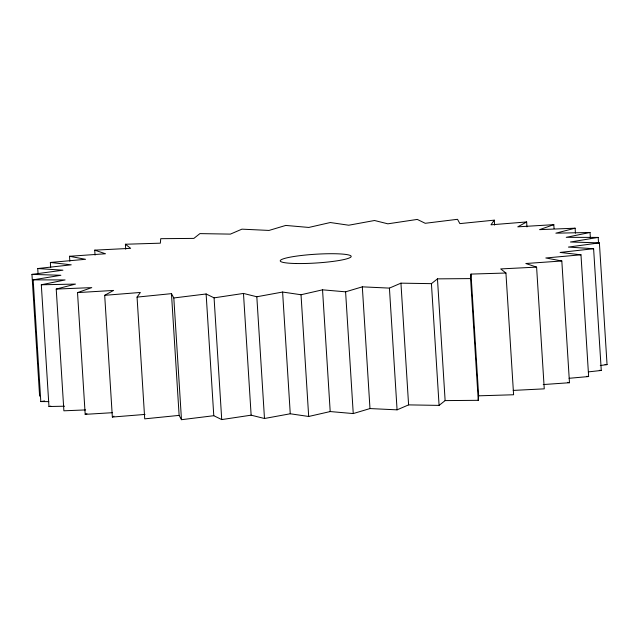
<?xml version="1.0" encoding="UTF-8"?>
<svg xmlns="http://www.w3.org/2000/svg" width="639" height="639" viewBox="0 0 639 639"><rect width="100%" height="100%" fill="white"/><g stroke="black" fill="none" stroke-linecap="round" stroke-linejoin="round"><path stroke-width="0.96" d="M478.252 400.318L470.592 278.588L470.999 274.083L505.936 273.021L513.596 394.758L478.659 395.821L478.252 400.318L445.127 400.605L439.089 405.39L408.601 404.886L397.075 409.839L369.981 408.569L353.247 413.569L330.203 411.556L308.685 416.476L290.258 413.776L264.482 418.497L251.135 415.174L221.725 419.583L213.777 415.709L181.476 419.695L179.128 415.382L171.468 293.644L137.058 297.111L144.718 418.849L179.128 415.382M137.058 297.111L140.364 292.454L104.692 295.314L112.352 417.043L145.053 414.423M125.715 249.186L125.404 244.242L160.341 243.179L160.748 238.682L193.873 238.395L199.911 233.61L230.399 234.114L241.925 229.161L269.019 230.431L285.753 225.431L308.797 227.444L330.315 222.524L348.742 225.224L374.518 220.503L387.865 223.826L417.275 219.417L425.223 223.291L457.524 219.305L459.872 223.618L494.282 220.151L490.976 224.816L526.648 221.957L526.959 226.901M171.468 293.644L173.816 297.966L206.125 293.98L214.073 297.846L243.475 293.437L256.822 296.768L282.606 292.039L301.025 294.747L322.543 289.826L345.595 291.831L362.321 286.839L389.423 288.109L400.941 283.157L431.429 283.652L437.467 278.868L470.592 278.588M104.692 295.314L113.582 290.425L77.527 292.606L85.187 414.344L112.472 412.69M112.352 417.043L113.966 416.157M526.648 221.957L517.766 226.837L553.813 224.656L554.061 228.618M77.527 292.606L91.768 287.614L56.224 289.068L63.884 410.805L85.602 409.918M553.813 224.656L539.572 229.649L575.116 228.195L575.427 233.147M85.187 414.344L86.968 413.721M56.224 289.068L75.474 284.091L41.311 284.778L48.971 406.516L64.587 406.204M575.116 228.195L555.866 233.171L590.029 232.484L590.404 238.427M41.311 284.778L65.09 279.946L33.156 279.85L40.808 401.58L48.796 401.604M590.029 232.484L566.25 237.325L598.192 237.42L598.559 243.355M48.971 406.516L50.872 406.124M33.156 279.85L60.873 275.273L31.95 274.395L39.61 396.124M598.192 237.42L570.467 241.997L599.39 242.876L607.05 364.605L600.269 365.524M40.808 401.58L44.634 400.949M31.95 274.395L62.941 270.185L37.733 268.548L38.044 273.5M599.39 242.876L568.406 247.077L593.607 248.715L601.267 370.452L588.463 371.874M37.733 268.548L71.225 264.818L50.361 262.461L50.673 267.414M593.607 248.715L560.115 252.445L580.979 254.801L588.639 376.539L569.101 378.296M50.361 262.461L85.53 259.298L69.523 256.279L69.835 261.231M580.979 254.801L545.818 257.972L561.817 260.984L569.477 382.721L543.23 384.558M69.523 256.279L105.499 253.763L94.74 250.153L95.051 255.105M561.817 260.984L525.841 263.508L536.6 267.11L544.26 388.847L513.205 390.413M94.74 250.153L130.644 248.339L125.404 244.242M536.6 267.11L500.696 268.923L505.936 273.021M605.053 364.549L607.05 364.605M599.326 370.324L601.267 370.452M586.746 376.323L588.639 376.539M567.592 382.362L569.477 382.721M494.282 220.151L494.594 225.104M470.999 274.083L478.659 395.821M437.467 278.868L445.127 400.605M431.429 283.652L439.089 405.39M400.941 283.157L408.601 404.886M389.423 288.109L397.075 409.839M362.321 286.839L369.981 408.569M345.595 291.831L353.247 413.569M322.543 289.826L330.203 411.556M301.025 294.747L308.685 416.476M282.606 292.039L290.258 413.776M256.822 296.768L264.482 418.497M243.475 293.437L251.135 415.174M214.073 297.846L221.725 419.583M206.125 293.98L213.777 415.709M173.816 297.966L181.476 419.695M296.352 263.524A35.584 4.401 -3.6 0 0 351.138 256.662A35.584 4.401 -3.6 0 0 299.523 255.712A35.584 4.401 -3.6 0 0 296.352 263.524"/></g></svg>
